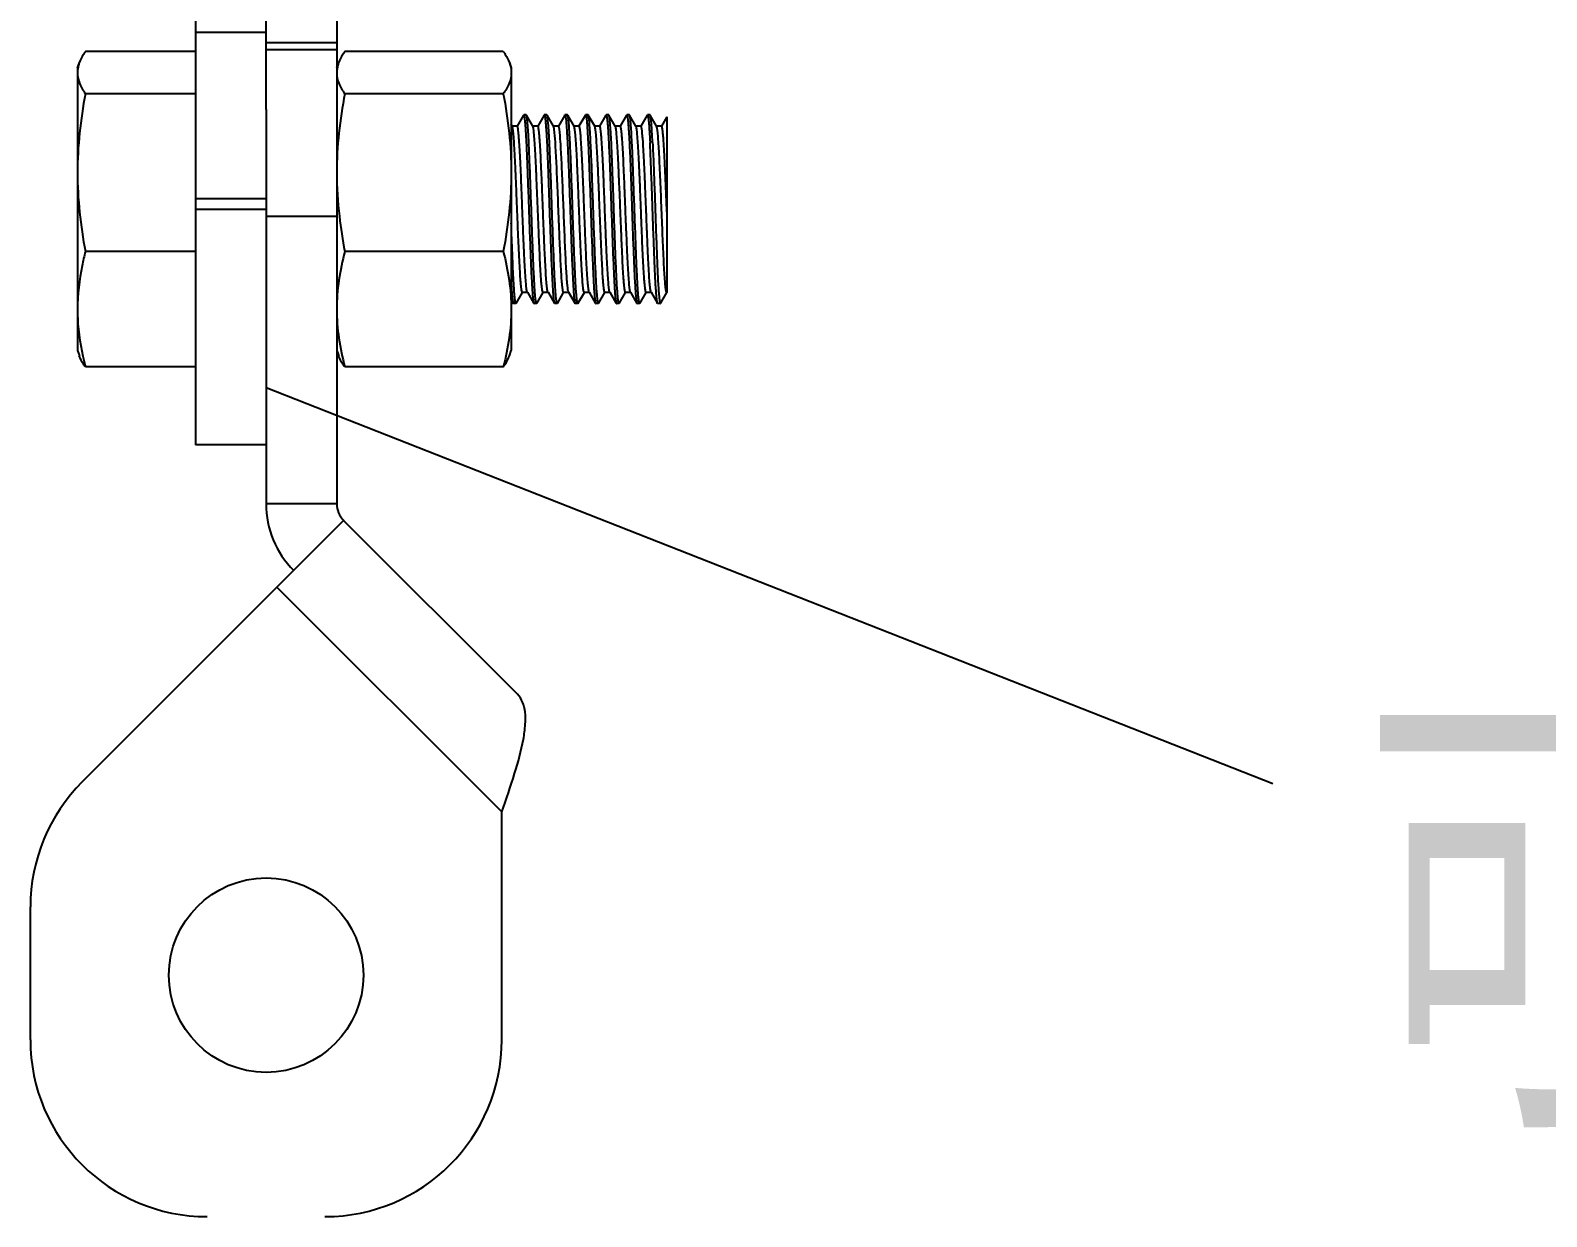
# Model space of a CAD drawing. Extents: x 1382187 to 1725648, y 860327 to 1571294.
# Drawn here: x 1537426 to 1538921, y 1245572 to 1246742 of the extents above; entities that cross this region are included whole.
import ezdxf

# ---------------------------------------------------------------- set-up
doc = ezdxf.new("R2010")
doc.units = 0
doc.header["$LTSCALE"] = 1000
doc.header["$MEASUREMENT"] = 0
doc.layers.add('W_DIM', color=4, linetype='Continuous')
doc.styles.get("Standard").update_dxf_attribs({"font": 'gbenor.shx', "bigfont": 'gbcbig.shx'})
doc.styles.add('wwp100', font='txt.shx', dxfattribs={"width": 0.7, "height": 400, "bigfont": 'hztxt.shx'})
doc.dimstyles.get("Standard").update_dxf_attribs({"dimtxt": 0.18, "dimasz": 0.18, "dimexe": 0.18, "dimexo": 0.0625, "dimgap": 0.09, "dimtad": 0, "dimtih": 1, "dimtoh": 1, "dimdec": 4, "dimzin": 0, "dimdsep": 46, "dimtxsty": 'Standard', "dimcen": 0.09, "dimadec": 0, "dimazin": 0, "dimtfac": 1, "dimtdec": 4, "dimtofl": 0, "dimtmove": 0, "dimatfit": 3, "dimfxl": 0, "dimtolj": 1, "dimtzin": 0, "dimarcsym": 0})

msp = doc.modelspace()

# ---------------------------------------------------------------- linework, layer by layer
at = {"linetype": 'Continuous'}
for p, q in [((1537589.1, 1246940.1), (1537589.1, 1246333)), ((1537658.7, 1246663.7), (1537658.7, 1246940.1)), ((1537728.4, 1246797.7), (1537728.4, 1246275)), ((1537589.1, 1246739.8), (1537658.7, 1246739.8)), ((1537589.1, 1246720.8), (1537480.7, 1246720.8)), ((1537658.7, 1246729.6), (1537728.4, 1246729.6)), ((1537728.4, 1246722.5), (1537658.7, 1246722.5)), ((1537892.5, 1246720.8), (1537736.3, 1246720.8)), ((1537472.9, 1246704.8), (1537474.8, 1246709.9)), ((1537472.9, 1246704.8), (1537472.9, 1246426)), ((1537728.4, 1246704.8), (1537730.3, 1246709.9)), ((1537898.5, 1246709.9), (1537900.4, 1246704.8)), ((1537900.4, 1246704.8), (1537900.4, 1246426)), ((1537589.1, 1246679.2), (1537480.7, 1246679.2)), ((1537892.5, 1246679.2), (1537736.3, 1246679.2)), ((1537658.7, 1246663.7), (1537658.7, 1246275)), ((1537912.4, 1246658.1), (1537906.1, 1246647.3)), ((1537912.4, 1246658.1), (1537912.6, 1246658.3)), ((1537915.1, 1246658.3), (1537912.6, 1246658.3)), ((1537915.3, 1246658.1), (1537915.1, 1246658.3)), ((1537921.6, 1246647.3), (1537915.3, 1246658.1)), ((1537932.7, 1246658.1), (1537926.5, 1246647.3)), ((1537932.7, 1246658.1), (1537932.9, 1246658.3)), ((1537935.5, 1246658.3), (1537932.9, 1246658.3)), ((1537935.6, 1246658.1), (1537935.5, 1246658.3)), ((1537941.9, 1246647.3), (1537935.6, 1246658.1)), ((1537953, 1246658.1), (1537946.8, 1246647.3)), ((1537953, 1246658.1), (1537953.2, 1246658.3)), ((1537955.8, 1246658.3), (1537953.2, 1246658.3)), ((1537956, 1246658.1), (1537955.8, 1246658.3)), ((1537962.2, 1246647.3), (1537956, 1246658.1)), ((1537973.4, 1246658.1), (1537967.1, 1246647.3)), ((1537973.4, 1246658.1), (1537973.6, 1246658.3)), ((1537976.1, 1246658.3), (1537973.6, 1246658.3)), ((1537976.3, 1246658.1), (1537976.1, 1246658.3)), ((1537982.6, 1246647.3), (1537976.3, 1246658.1)), ((1537993.7, 1246658.1), (1537987.4, 1246647.3)), ((1537993.7, 1246658.1), (1537993.9, 1246658.3)), ((1537996.4, 1246658.3), (1537993.9, 1246658.3)), ((1537996.6, 1246658.1), (1537996.4, 1246658.3)), ((1538002.9, 1246647.3), (1537996.6, 1246658.1)), ((1538014, 1246658.1), (1538007.8, 1246647.3)), ((1538014, 1246658.1), (1538014.2, 1246658.3)), ((1538016.8, 1246658.3), (1538014.2, 1246658.3)), ((1538017, 1246658.1), (1538016.8, 1246658.3)), ((1538023.2, 1246647.3), (1538017, 1246658.1)), ((1538034.4, 1246658.1), (1538028.1, 1246647.3)), ((1538034.4, 1246658.1), (1538034.6, 1246658.3)), ((1538037.1, 1246658.3), (1538034.6, 1246658.3)), ((1538037.3, 1246658.1), (1538037.1, 1246658.3)), ((1538043.5, 1246647.3), (1538037.3, 1246658.1)), ((1537901.4, 1246647.1), (1537900.4, 1246648.8)), ((1537906.2, 1246647.3), (1537901.2, 1246647.3)), ((1537926.5, 1246647.3), (1537921.6, 1246647.3)), ((1537921.7, 1246647.1), (1537921.6, 1246647.3)), ((1537946.9, 1246647.3), (1537941.9, 1246647.3)), ((1537942, 1246647.1), (1537941.9, 1246647.3)), ((1537967.2, 1246647.3), (1537962.2, 1246647.3)), ((1537962.3, 1246647.1), (1537962.2, 1246647.3)), ((1537987.5, 1246647.3), (1537982.6, 1246647.3)), ((1537982.7, 1246647.1), (1537982.6, 1246647.3)), ((1538007.9, 1246647.3), (1538002.9, 1246647.3)), ((1538003, 1246647.1), (1538002.9, 1246647.3)), ((1538028.2, 1246647.3), (1538023.2, 1246647.3)), ((1538023.3, 1246647.1), (1538023.2, 1246647.3)), ((1538048.5, 1246647.3), (1538043.5, 1246647.3)), ((1538043.7, 1246647.1), (1538043.5, 1246647.3)), ((1538053.7, 1246656.4), (1538048.4, 1246647.3)), ((1538053.7, 1246656.4), (1538053.7, 1246483.4)), ((1537658.7, 1246575.5), (1537589.1, 1246575.5)), ((1537589.1, 1246565.4), (1537658.7, 1246565.4)), ((1537728.4, 1246558.2), (1537658.7, 1246558.2)), ((1537589.1, 1246523.7), (1537480.7, 1246523.7)), ((1537892.5, 1246523.7), (1537736.3, 1246523.7)), ((1537905.2, 1246472.6), (1537911.4, 1246483.4)), ((1537911.3, 1246483.5), (1537916.3, 1246483.5)), ((1537916.2, 1246483.7), (1537916.3, 1246483.5)), ((1537916.3, 1246483.5), (1537922.6, 1246472.6)), ((1537925.5, 1246472.6), (1537931.7, 1246483.4)), ((1537931.6, 1246483.5), (1537936.6, 1246483.5)), ((1537936.5, 1246483.7), (1537936.6, 1246483.5)), ((1537936.6, 1246483.5), (1537942.9, 1246472.6)), ((1537945.8, 1246472.6), (1537952, 1246483.4)), ((1537952, 1246483.5), (1537956.9, 1246483.5)), ((1537956.8, 1246483.7), (1537956.9, 1246483.5)), ((1537956.9, 1246483.5), (1537963.2, 1246472.6)), ((1537966.1, 1246472.6), (1537972.4, 1246483.4)), ((1537972.3, 1246483.5), (1537977.3, 1246483.5)), ((1537977.1, 1246483.7), (1537977.3, 1246483.5)), ((1537977.3, 1246483.5), (1537983.5, 1246472.6)), ((1537986.5, 1246472.6), (1537992.7, 1246483.4)), ((1537992.6, 1246483.5), (1537997.6, 1246483.5)), ((1537997.5, 1246483.7), (1537997.6, 1246483.5)), ((1537997.6, 1246483.5), (1538003.9, 1246472.6)), ((1538006.8, 1246472.6), (1538013, 1246483.4)), ((1538012.9, 1246483.5), (1538017.9, 1246483.5)), ((1538017.8, 1246483.7), (1538017.9, 1246483.5)), ((1538017.9, 1246483.5), (1538024.2, 1246472.6)), ((1538027.1, 1246472.6), (1538033.4, 1246483.4)), ((1538033.3, 1246483.5), (1538038.2, 1246483.5)), ((1538038.1, 1246483.7), (1538038, 1246484)), ((1538038.1, 1246483.7), (1538038.2, 1246483.5)), ((1538038.2, 1246483.5), (1538044.5, 1246472.6)), ((1538047.5, 1246472.6), (1538053.7, 1246483.4)), ((1538053.6, 1246483.5), (1538053.7, 1246483.5)), ((1537900.4, 1246475.8), (1537902.2, 1246472.6)), ((1537902.2, 1246472.6), (1537902.4, 1246472.4)), ((1537905, 1246472.4), (1537902.4, 1246472.4)), ((1537905.2, 1246472.6), (1537905, 1246472.4)), ((1537922.6, 1246472.6), (1537922.8, 1246472.4)), ((1537925.3, 1246472.4), (1537922.8, 1246472.4)), ((1537925.5, 1246472.6), (1537925.3, 1246472.4)), ((1537942.9, 1246472.6), (1537943.1, 1246472.4)), ((1537945.6, 1246472.4), (1537943.1, 1246472.4)), ((1537945.8, 1246472.6), (1537945.6, 1246472.4)), ((1537963.2, 1246472.6), (1537963.4, 1246472.4)), ((1537965.9, 1246472.4), (1537963.4, 1246472.4)), ((1537966.1, 1246472.6), (1537965.9, 1246472.4)), ((1537983.5, 1246472.6), (1537983.7, 1246472.4)), ((1537986.3, 1246472.4), (1537983.7, 1246472.4)), ((1537986.5, 1246472.6), (1537986.3, 1246472.4)), ((1538003.9, 1246472.6), (1538004.1, 1246472.4)), ((1538006.6, 1246472.4), (1538004.1, 1246472.4)), ((1538006.8, 1246472.6), (1538006.6, 1246472.4)), ((1538024.2, 1246472.6), (1538024.4, 1246472.4)), ((1538026.9, 1246472.4), (1538024.4, 1246472.4)), ((1538027.1, 1246472.6), (1538026.9, 1246472.4)), ((1538044.7, 1246472.4), (1538044.5, 1246472.6)), ((1538047.3, 1246472.4), (1538044.7, 1246472.4)), ((1538047.3, 1246472.4), (1538047.5, 1246472.6)), ((1537472.9, 1246426), (1537474.8, 1246420.8)), ((1537728.4, 1246426), (1537730.3, 1246420.8)), ((1537898.5, 1246420.8), (1537900.4, 1246426)), ((1537589.1, 1246409.9), (1537480.7, 1246409.9)), ((1537892.5, 1246409.9), (1537736.3, 1246409.9)), ((1537658.7, 1246333), (1537589.1, 1246333)), ((1537728.4, 1246275), (1537658.7, 1246275)), ((1537735.2, 1246258.5), (1537477.5, 1246000.8)), ((1537906.4, 1246087.4), (1537735.2, 1246258.5)), ((1537891.1, 1245971.3), (1537669.5, 1246192.8)), ((1537891.1, 1245746.5), (1537891.1, 1245971.3)), ((1537426.4, 1245877.6), (1537426.4, 1245746.5))]:
    msp.add_line(p, q, dxfattribs=at)
msp.add_circle((1537658.8, 1245810.3), 95.8, dxfattribs=at)
for centre, radius, start, end in [((1537751.7, 1246275), 92.9, 180, 225), ((1537751.7, 1246275), 23.2, 180, 225), ((1537600.7, 1245877.6), 174.2, 135, 180), ((1537600.7, 1245746.5), 174.2, 180, 270), ((1537716.8, 1245746.5), 174.2, 270, 0)]:
    msp.add_arc(centre, radius, start, end, dxfattribs=at)
for points, knots in [([(1537480.7, 1246720.8), (1537480.1, 1246719.9), (1537477.7, 1246716.4), (1537475.8, 1246712.6), (1537474.7, 1246709.7)], [0, 0, 0, 0, 0.262452, 1, 1, 1, 1]), ([(1537736.3, 1246720.8), (1537735.7, 1246719.9), (1537733.3, 1246716.4), (1537731.3, 1246712.6), (1537730.2, 1246709.7)], [0, 0, 0, 0, 0.262452, 1, 1, 1, 1]), ([(1537892.5, 1246720.8), (1537893.2, 1246719.9), (1537895.5, 1246716.4), (1537897.5, 1246712.6), (1537898.6, 1246709.7)], [0, 0, 0, 0, 0.262452, 1, 1, 1, 1]), ([(1537474.7, 1246709.7), (1537474.4, 1246708.9), (1537473.4, 1246705.8), (1537472.9, 1246702.5), (1537472.9, 1246700)], [0, 0, 0, 0, 0.256979, 1, 1, 1, 1]), ([(1537730.2, 1246709.7), (1537730, 1246708.9), (1537728.9, 1246705.8), (1537728.4, 1246702.5), (1537728.4, 1246700)], [0, 0, 0, 0, 0.256979, 1, 1, 1, 1]), ([(1537898.6, 1246709.7), (1537898.9, 1246708.9), (1537899.9, 1246705.8), (1537900.4, 1246702.5), (1537900.4, 1246700)], [0, 0, 0, 0, 0.256979, 1, 1, 1, 1]), ([(1537472.9, 1246700), (1537472.9, 1246696.4), (1537474.6, 1246688.9), (1537478.5, 1246682.4), (1537480.7, 1246679.2)], [0, 0, 0, 0, 0.473493, 1, 1, 1, 1]), ([(1537728.4, 1246700), (1537728.4, 1246696.4), (1537730.1, 1246688.9), (1537734, 1246682.4), (1537736.3, 1246679.2)], [0, 0, 0, 0, 0.473493, 1, 1, 1, 1]), ([(1537900.4, 1246700), (1537900.4, 1246696.4), (1537898.7, 1246688.9), (1537894.8, 1246682.4), (1537892.5, 1246679.2)], [0, 0, 0, 0, 0.473493, 1, 1, 1, 1]), ([(1537912.6, 1246658.3), (1537912.8, 1246658.3), (1537913, 1246657.5), (1537913.3, 1246656.3), (1537913.6, 1246654), (1537913.9, 1246651), (1537914.2, 1246647), (1537914.7, 1246640.3), (1537914.9, 1246634.9), (1537915.1, 1246631.1)], [0, 0, 0, 0, 0.020019, 0.07017, 0.151772, 0.264355, 0.406919, 0.578181, 1, 1, 1, 1]), ([(1537917.7, 1246631.1), (1537917.5, 1246634.7), (1537917.1, 1246641), (1537916.7, 1246648.4), (1537916.2, 1246653), (1537916, 1246655.4), (1537915.7, 1246657), (1537915.5, 1246657.8), (1537915.3, 1246658.1)], [0, 0, 0, 0, 0.396583, 0.701222, 0.815876, 0.904197, 0.965566, 1, 1, 1, 1]), ([(1537932.9, 1246658.3), (1537933.1, 1246658.3), (1537933.4, 1246657.5), (1537933.6, 1246656.3), (1537933.9, 1246654), (1537934.2, 1246651), (1537934.5, 1246647), (1537935, 1246640.3), (1537935.3, 1246634.9), (1537935.5, 1246631.1)], [0, 0, 0, 0, 0.020001, 0.07014, 0.151733, 0.264317, 0.406882, 0.578148, 1, 1, 1, 1]), ([(1537936.3, 1246654.9), (1537936.2, 1246655.6), (1537936.1, 1246656.7), (1537935.8, 1246657.8), (1537935.6, 1246658.1)], [0, 0, 0, 0, 0.649891, 1, 1, 1, 1]), ([(1537953.2, 1246658.3), (1537953.3, 1246658.3), (1537953.6, 1246657.9), (1537953.8, 1246656.9), (1537954, 1246655.7), (1537954.1, 1246654.9)], [0, 0, 0, 0, 0.086019, 0.276039, 1, 1, 1, 1]), ([(1537958.3, 1246631.1), (1537958.1, 1246634.7), (1537957.8, 1246641), (1537957.3, 1246648.4), (1537956.9, 1246653), (1537956.6, 1246655.4), (1537956.3, 1246657), (1537956.1, 1246657.8), (1537956, 1246658.1)], [0, 0, 0, 0, 0.396585, 0.701214, 0.815871, 0.904193, 0.965566, 1, 1, 1, 1]), ([(1537973.6, 1246658.3), (1537973.8, 1246658.3), (1537974, 1246657.5), (1537974.3, 1246656.3), (1537974.6, 1246654), (1537974.9, 1246651), (1537975.2, 1246647), (1537975.6, 1246640.3), (1537975.9, 1246634.9), (1537976.1, 1246631.1)], [0, 0, 0, 0, 0.020002, 0.070138, 0.151731, 0.264311, 0.406878, 0.578148, 1, 1, 1, 1]), ([(1537978.6, 1246631.1), (1537978.5, 1246634.7), (1537978.1, 1246641), (1537977.6, 1246648.4), (1537977.2, 1246653), (1537976.9, 1246655.4), (1537976.7, 1246657), (1537976.5, 1246657.8), (1537976.3, 1246658.1)], [0, 0, 0, 0, 0.396583, 0.701222, 0.815876, 0.904197, 0.965566, 1, 1, 1, 1]), ([(1537993.9, 1246658.3), (1537994.1, 1246658.3), (1537994.3, 1246657.5), (1537994.6, 1246656.3), (1537994.9, 1246654), (1537995.2, 1246651), (1537995.5, 1246647), (1537996, 1246640.3), (1537996.3, 1246634.9), (1537996.4, 1246631.1)], [0, 0, 0, 0, 0.02002, 0.070175, 0.151778, 0.264365, 0.406925, 0.578181, 1, 1, 1, 1]), ([(1537999, 1246631.1), (1537998.8, 1246634.7), (1537998.5, 1246641), (1537998, 1246648.4), (1537997.5, 1246653), (1537997.3, 1246655.4), (1537997, 1246657), (1537996.8, 1246657.8), (1537996.6, 1246658.1)], [0, 0, 0, 0, 0.396587, 0.701221, 0.815874, 0.904193, 0.965565, 1, 1, 1, 1]), ([(1538014.2, 1246658.3), (1538014.4, 1246658.3), (1538014.7, 1246657.5), (1538014.9, 1246656.3), (1538015.2, 1246654), (1538015.5, 1246651), (1538015.8, 1246647), (1538016.3, 1246640.3), (1538016.6, 1246634.9), (1538016.8, 1246631.1)], [0, 0, 0, 0, 0.020044, 0.070216, 0.151831, 0.264419, 0.406978, 0.578227, 1, 1, 1, 1]), ([(1538019.3, 1246631.1), (1538019.1, 1246634.7), (1538018.8, 1246641), (1538018.3, 1246648.4), (1538017.9, 1246653), (1538017.6, 1246655.4), (1538017.3, 1246657), (1538017.1, 1246657.8), (1538017, 1246658.1)], [0, 0, 0, 0, 0.396583, 0.701215, 0.815872, 0.904194, 0.965566, 1, 1, 1, 1]), ([(1538034.6, 1246658.3), (1538034.7, 1246658.3), (1538035, 1246657.5), (1538035.3, 1246656.3), (1538035.6, 1246654), (1538035.9, 1246651), (1538036.2, 1246647), (1538036.6, 1246640.3), (1538036.9, 1246634.9), (1538037.1, 1246631.1)], [0, 0, 0, 0, 0.01999, 0.070117, 0.151703, 0.264284, 0.406853, 0.578128, 1, 1, 1, 1]), ([(1538039.6, 1246631.1), (1538039.5, 1246634.7), (1538039.1, 1246641), (1538038.6, 1246648.4), (1538038.2, 1246653), (1538037.9, 1246655.4), (1538037.6, 1246657), (1538037.4, 1246657.8), (1538037.3, 1246658.1)], [0, 0, 0, 0, 0.396583, 0.701222, 0.815876, 0.904197, 0.965566, 1, 1, 1, 1]), ([(1537911.3, 1246483.5), (1537911.1, 1246483.5), (1537910.9, 1246484.1), (1537910.6, 1246485.2), (1537910.3, 1246487.1), (1537910, 1246489.7), (1537909.7, 1246493), (1537909.3, 1246498.6), (1537908.8, 1246507.2), (1537908.2, 1246519), (1537907.5, 1246532.5), (1537906.9, 1246547.2), (1537906.3, 1246562.6), (1537905.7, 1246578.1), (1537905.1, 1246593.1), (1537904.5, 1246607.1), (1537903.9, 1246619.5), (1537903.3, 1246630), (1537902.7, 1246638.1), (1537902.2, 1246643.2), (1537901.7, 1246645.9), (1537901.5, 1246646.8), (1537901.4, 1246647.1)], [0, 0, 0, 0, 0.002979, 0.01011, 0.021658, 0.037569, 0.057721, 0.081935, 0.141647, 0.214533, 0.297928, 0.388772, 0.483731, 0.57932, 0.672029, 0.758454, 0.835426, 0.900125, 0.95019, 0.983823, 0.99411, 1, 1, 1, 1]), ([(1537916.2, 1246483.7), (1537916, 1246483.9), (1537915.8, 1246484.8), (1537915.3, 1246487.5), (1537914.8, 1246492.6), (1537914.2, 1246500.7), (1537913.6, 1246511.2), (1537913, 1246523.6), (1537912.4, 1246537.6), (1537911.8, 1246552.6), (1537911.2, 1246568.1), (1537910.6, 1246583.5), (1537910, 1246598.2), (1537909.4, 1246611.7), (1537908.8, 1246623.5), (1537908.2, 1246632.1), (1537907.8, 1246637.8), (1537907.5, 1246641.1), (1537907.2, 1246643.6), (1537906.9, 1246645.6), (1537906.7, 1246646.6), (1537906.4, 1246647.3), (1537906.2, 1246647.3)], [0, 0, 0, 0, 0.005873, 0.016149, 0.049758, 0.099805, 0.164491, 0.241456, 0.327881, 0.420594, 0.516191, 0.611162, 0.702019, 0.785427, 0.858327, 0.918049, 0.942268, 0.962424, 0.978338, 0.989888, 0.997021, 1, 1, 1, 1]), ([(1537931.6, 1246483.5), (1537931.5, 1246483.5), (1537931.2, 1246484.1), (1537931, 1246485.2), (1537930.6, 1246487.1), (1537930.4, 1246489.7), (1537930, 1246493), (1537929.6, 1246498.6), (1537929.1, 1246507.2), (1537928.5, 1246519), (1537927.9, 1246532.5), (1537927.3, 1246547.2), (1537926.7, 1246562.6), (1537926, 1246578.1), (1537925.4, 1246593.1), (1537924.8, 1246607.1), (1537924.2, 1246619.5), (1537923.6, 1246630), (1537923, 1246638.1), (1537922.5, 1246643.2), (1537922.1, 1246645.9), (1537921.8, 1246646.8), (1537921.7, 1246647.1)], [0, 0, 0, 0, 0.002978, 0.01011, 0.021657, 0.037569, 0.05772, 0.081935, 0.141646, 0.214533, 0.297927, 0.388772, 0.483732, 0.579321, 0.67203, 0.758455, 0.835427, 0.900125, 0.95019, 0.983823, 0.994113, 1, 1, 1, 1]), ([(1537936.5, 1246483.7), (1537936.3, 1246483.9), (1537936.1, 1246484.8), (1537935.6, 1246487.5), (1537935.1, 1246492.6), (1537934.5, 1246500.7), (1537934, 1246511.2), (1537933.3, 1246523.6), (1537932.7, 1246537.6), (1537932.1, 1246552.6), (1537931.5, 1246568.1), (1537930.9, 1246583.5), (1537930.3, 1246598.2), (1537929.7, 1246611.7), (1537929.1, 1246623.5), (1537928.6, 1246632.1), (1537928.1, 1246637.8), (1537927.8, 1246641.1), (1537927.5, 1246643.6), (1537927.2, 1246645.6), (1537927, 1246646.6), (1537926.7, 1246647.3), (1537926.5, 1246647.3)], [0, 0, 0, 0, 0.005876, 0.016149, 0.049759, 0.099805, 0.164492, 0.241457, 0.327882, 0.420595, 0.516192, 0.611162, 0.702019, 0.785427, 0.858326, 0.918048, 0.942268, 0.962423, 0.978338, 0.989888, 0.997021, 1, 1, 1, 1]), ([(1537938, 1246631.1), (1537937.8, 1246635.9), (1537937.3, 1246643.9), (1537936.7, 1246651.8), (1537936.3, 1246654.9)], [0, 0, 0, 0, 0.610019, 1, 1, 1, 1]), ([(1537942.7, 1246644.2), (1537942.6, 1246644.9), (1537942.4, 1246645.8), (1537942.2, 1246646.8), (1537942, 1246647.1)], [0, 0, 0, 0, 0.639122, 1, 1, 1, 1]), ([(1537952, 1246483.5), (1537951.8, 1246483.5), (1537951.5, 1246484), (1537951.3, 1246484.9), (1537951, 1246486.6), (1537950.6, 1246490), (1537950.1, 1246495.8), (1537949.6, 1246504.3), (1537949, 1246514.8), (1537948.4, 1246526.9), (1537947.9, 1246540.2), (1537947.1, 1246559.2), (1537946.2, 1246582.7), (1537945.1, 1246608.5), (1537944, 1246628.7), (1537943.3, 1246640), (1537942.7, 1246644.2)], [0, 0, 0, 0, 0.002721, 0.00909, 0.019375, 0.033552, 0.073167, 0.126736, 0.192564, 0.268551, 0.352267, 0.441032, 0.622264, 0.78921, 0.920663, 1, 1, 1, 1]), ([(1537947.8, 1246644.2), (1537947.6, 1246645), (1537947.5, 1246646), (1537947.2, 1246647), (1537947, 1246647.3), (1537946.9, 1246647.3)], [0, 0, 0, 0, 0.718602, 0.909136, 1, 1, 1, 1]), ([(1537956.8, 1246483.7), (1537956.4, 1246484.3), (1537956.2, 1246486.7), (1537955.5, 1246491.3), (1537955.1, 1246498.2), (1537954.5, 1246507.1), (1537954, 1246517.8), (1537953.2, 1246534.7), (1537952.3, 1246557.4), (1537951.2, 1246584.7), (1537950.2, 1246609.7), (1537949.1, 1246629.2), (1537948.4, 1246640.2), (1537947.8, 1246644.2)], [0, 0, 0, 0, 0.014257, 0.043391, 0.086675, 0.142827, 0.210147, 0.286587, 0.457295, 0.634268, 0.796057, 0.923071, 1, 1, 1, 1]), ([(1537954.1, 1246654.9), (1537954.5, 1246651.8), (1537955.1, 1246643.9), (1537955.5, 1246635.9), (1537955.8, 1246631.1)], [0, 0, 0, 0, 0.389981, 1, 1, 1, 1]), ([(1537972.3, 1246483.5), (1537972.1, 1246483.5), (1537971.8, 1246484.1), (1537971.6, 1246485.2), (1537971.3, 1246487.1), (1537971, 1246489.7), (1537970.7, 1246493), (1537970.3, 1246498.6), (1537969.7, 1246507.2), (1537969.1, 1246519), (1537968.5, 1246532.5), (1537967.9, 1246547.2), (1537967.3, 1246562.6), (1537966.7, 1246578.1), (1537966.1, 1246593.1), (1537965.5, 1246607.1), (1537964.9, 1246619.5), (1537964.3, 1246630), (1537963.7, 1246638.1), (1537963.2, 1246643.2), (1537962.7, 1246645.9), (1537962.5, 1246646.8), (1537962.3, 1246647.1)], [0, 0, 0, 0, 0.002979, 0.01011, 0.021658, 0.037569, 0.057721, 0.081935, 0.141646, 0.214533, 0.297928, 0.388772, 0.483732, 0.579321, 0.672029, 0.758455, 0.835426, 0.900125, 0.95019, 0.983823, 0.994111, 1, 1, 1, 1]), ([(1537977.1, 1246483.7), (1537977, 1246483.9), (1537976.8, 1246484.8), (1537976.3, 1246487.5), (1537975.8, 1246492.6), (1537975.2, 1246500.7), (1537974.6, 1246511.2), (1537974, 1246523.6), (1537973.4, 1246537.6), (1537972.8, 1246552.6), (1537972.2, 1246568.1), (1537971.6, 1246583.5), (1537971, 1246598.2), (1537970.3, 1246611.7), (1537969.7, 1246623.5), (1537969.2, 1246632.1), (1537968.8, 1246637.8), (1537968.5, 1246641.1), (1537968.2, 1246643.6), (1537967.9, 1246645.6), (1537967.6, 1246646.6), (1537967.4, 1246647.3), (1537967.2, 1246647.3)], [0, 0, 0, 0, 0.005874, 0.016149, 0.049759, 0.099805, 0.164491, 0.241457, 0.327881, 0.420594, 0.516191, 0.611162, 0.702019, 0.785427, 0.858326, 0.918049, 0.942267, 0.962424, 0.978338, 0.989888, 0.99702, 1, 1, 1, 1]), ([(1537992.6, 1246483.5), (1537992.4, 1246483.5), (1537992.2, 1246484.1), (1537991.9, 1246485.2), (1537991.6, 1246487.1), (1537991.3, 1246489.7), (1537991, 1246493), (1537990.6, 1246498.6), (1537990.1, 1246507.2), (1537989.5, 1246519), (1537988.9, 1246532.5), (1537988.2, 1246547.2), (1537987.6, 1246562.6), (1537987, 1246578.1), (1537986.4, 1246593.1), (1537985.8, 1246607.1), (1537985.2, 1246619.5), (1537984.6, 1246630), (1537984, 1246638.1), (1537983.5, 1246643.2), (1537983, 1246645.9), (1537982.8, 1246646.8), (1537982.7, 1246647.1)], [0, 0, 0, 0, 0.002977, 0.010111, 0.021656, 0.037569, 0.05772, 0.081935, 0.141646, 0.214533, 0.297927, 0.388772, 0.483731, 0.579321, 0.67203, 0.758455, 0.835427, 0.900126, 0.95019, 0.983823, 0.994112, 1, 1, 1, 1]), ([(1537997.5, 1246483.7), (1537997.3, 1246483.9), (1537997.1, 1246484.8), (1537996.6, 1246487.5), (1537996.1, 1246492.6), (1537995.5, 1246500.7), (1537994.9, 1246511.2), (1537994.3, 1246523.6), (1537993.7, 1246537.6), (1537993.1, 1246552.6), (1537992.5, 1246568.1), (1537991.9, 1246583.5), (1537991.3, 1246598.2), (1537990.7, 1246611.7), (1537990.1, 1246623.5), (1537989.5, 1246632.1), (1537989.1, 1246637.8), (1537988.8, 1246641.1), (1537988.5, 1246643.6), (1537988.2, 1246645.6), (1537988, 1246646.6), (1537987.7, 1246647.3), (1537987.5, 1246647.3)], [0, 0, 0, 0, 0.005876, 0.016149, 0.049758, 0.099805, 0.164491, 0.241457, 0.327882, 0.420595, 0.516192, 0.611162, 0.702019, 0.785427, 0.858326, 0.918048, 0.942269, 0.962423, 0.978339, 0.989887, 0.997021, 1, 1, 1, 1]), ([(1538012.9, 1246483.5), (1538012.8, 1246483.5), (1538012.5, 1246484.1), (1538012.3, 1246485.2), (1538012, 1246487.1), (1538011.7, 1246489.7), (1538011.4, 1246493), (1538010.9, 1246498.6), (1538010.4, 1246507.2), (1538009.8, 1246519), (1538009.2, 1246532.5), (1538008.6, 1246547.2), (1538008, 1246562.6), (1538007.4, 1246578.1), (1538006.7, 1246593.1), (1538006.1, 1246607.1), (1538005.5, 1246619.5), (1538004.9, 1246630), (1538004.3, 1246638.1), (1538003.9, 1246643.2), (1538003.4, 1246645.9), (1538003.2, 1246646.8), (1538003, 1246647.1)], [0, 0, 0, 0, 0.002979, 0.010111, 0.021657, 0.037569, 0.05772, 0.081936, 0.141647, 0.214533, 0.297928, 0.388772, 0.483731, 0.57932, 0.672029, 0.758454, 0.835426, 0.900125, 0.95019, 0.983823, 0.99411, 1, 1, 1, 1]), ([(1538017.8, 1246483.7), (1538017.6, 1246483.9), (1538017.4, 1246484.8), (1538016.9, 1246487.5), (1538016.5, 1246492.6), (1538015.9, 1246500.7), (1538015.3, 1246511.2), (1538014.7, 1246523.6), (1538014.1, 1246537.6), (1538013.4, 1246552.6), (1538012.8, 1246568.1), (1538012.2, 1246583.5), (1538011.6, 1246598.2), (1538011, 1246611.7), (1538010.4, 1246623.5), (1538009.9, 1246632.1), (1538009.4, 1246637.8), (1538009.1, 1246641.1), (1538008.8, 1246643.6), (1538008.5, 1246645.6), (1538008.3, 1246646.6), (1538008, 1246647.3), (1538007.9, 1246647.3)], [0, 0, 0, 0, 0.005873, 0.016149, 0.049758, 0.099805, 0.164491, 0.241456, 0.327881, 0.420594, 0.516191, 0.611162, 0.702019, 0.785427, 0.858327, 0.918049, 0.942269, 0.962424, 0.978339, 0.989888, 0.997022, 1, 1, 1, 1]), ([(1538033.3, 1246483.5), (1538033.1, 1246483.5), (1538032.8, 1246484.1), (1538032.6, 1246485.2), (1538032.3, 1246487.1), (1538032, 1246489.7), (1538031.7, 1246493), (1538031.2, 1246498.6), (1538030.7, 1246507.2), (1538030.1, 1246519), (1538029.5, 1246532.5), (1538028.9, 1246547.2), (1538028.3, 1246562.6), (1538027.7, 1246578.1), (1538027.1, 1246593.1), (1538026.5, 1246607.1), (1538025.9, 1246619.5), (1538025.3, 1246630), (1538024.7, 1246638.1), (1538024.2, 1246643.2), (1538023.7, 1246645.9), (1538023.5, 1246646.8), (1538023.3, 1246647.1)], [0, 0, 0, 0, 0.002978, 0.01011, 0.021657, 0.037569, 0.05772, 0.081935, 0.141646, 0.214533, 0.297927, 0.388772, 0.483731, 0.579321, 0.67203, 0.758455, 0.835427, 0.900125, 0.95019, 0.983823, 0.994112, 1, 1, 1, 1]), ([(1538038, 1246484), (1538037.6, 1246485), (1538037.3, 1246488.1), (1538036.6, 1246494), (1538036.1, 1246502.5), (1538035.5, 1246513.2), (1538034.9, 1246525.8), (1538034.3, 1246539.8), (1538033.7, 1246554.7), (1538033.1, 1246570), (1538032.5, 1246585.1), (1538031.9, 1246599.5), (1538031.3, 1246612.7), (1538030.7, 1246624.2), (1538030.2, 1246632.5), (1538029.7, 1246638), (1538029.4, 1246641.2), (1538029.2, 1246643.7), (1538028.9, 1246645.6), (1538028.6, 1246646.6), (1538028.3, 1246647.3), (1538028.2, 1246647.3)], [0, 0, 0, 0, 0.019897, 0.056676, 0.109137, 0.175441, 0.253237, 0.339756, 0.431917, 0.526433, 0.619936, 0.709092, 0.790724, 0.861926, 0.920168, 0.943766, 0.963396, 0.978892, 0.990136, 0.997084, 1, 1, 1, 1]), ([(1538053.1, 1246484.4), (1538052.8, 1246485.6), (1538052.4, 1246488.9), (1538051.8, 1246495), (1538051.3, 1246503.4), (1538050.4, 1246518.5), (1538049.5, 1246540.5), (1538048.4, 1246568.6), (1538047.4, 1246592.5), (1538046.6, 1246610.4), (1538046.1, 1246621.9), (1538045.5, 1246631.5), (1538044.9, 1246638.9), (1538044.5, 1246643.5), (1538044, 1246646), (1538043.8, 1246646.8), (1538043.7, 1246647.1)], [0, 0, 0, 0, 0.022388, 0.060418, 0.112907, 0.178138, 0.337854, 0.518579, 0.696535, 0.777057, 0.84831, 0.907938, 0.953977, 0.984939, 0.994467, 1, 1, 1, 1]), ([(1538053.7, 1246562.9), (1538053.5, 1246568.4), (1538053.1, 1246579.1), (1538052.4, 1246594.6), (1538051.8, 1246609), (1538051.2, 1246621.6), (1538050.6, 1246630.9), (1538050.2, 1246637), (1538049.8, 1246640.5), (1538049.5, 1246643.3), (1538049.2, 1246645.4), (1538049, 1246646.5), (1538048.7, 1246647.3), (1538048.5, 1246647.3)], [0, 0, 0, 0, 0.192962, 0.379367, 0.551818, 0.703439, 0.828214, 0.878947, 0.921217, 0.954624, 0.978873, 0.993832, 1, 1, 1, 1]), ([(1537915.1, 1246631.1), (1537915.5, 1246624), (1537916.1, 1246608.6), (1537917, 1246584.3), (1537917.9, 1246558.5), (1537918.8, 1246533.3), (1537919.6, 1246513.6), (1537920.2, 1246499.6), (1537920.7, 1246491), (1537921.1, 1246484), (1537921.5, 1246478.5), (1537922, 1246475), (1537922.3, 1246473.1), (1537922.6, 1246472.6)], [0, 0, 0, 0, 0.134266, 0.291405, 0.458589, 0.622157, 0.76875, 0.831861, 0.886406, 0.93127, 0.965547, 0.98857, 1, 1, 1, 1]), ([(1537925.3, 1246472.4), (1537925.2, 1246472.4), (1537924.9, 1246472.9), (1537924.8, 1246473.6), (1537924.5, 1246474.9), (1537924.2, 1246477.5), (1537923.8, 1246482), (1537923.3, 1246488.6), (1537922.9, 1246497), (1537922.4, 1246506.8), (1537921.9, 1246517.9), (1537921.3, 1246534.5), (1537920.5, 1246556.5), (1537919.6, 1246583), (1537918.7, 1246607.9), (1537918, 1246623.8), (1537917.7, 1246631.1)], [0, 0, 0, 0, 0.002174, 0.007143, 0.015155, 0.026218, 0.057308, 0.0998, 0.152795, 0.215156, 0.285539, 0.362424, 0.528951, 0.700411, 0.862061, 1, 1, 1, 1]), ([(1537935.5, 1246631.1), (1537935.8, 1246624), (1537936.5, 1246608.6), (1537937.3, 1246584.3), (1537938.2, 1246558.5), (1537939.1, 1246533.3), (1537939.9, 1246513.6), (1537940.5, 1246499.6), (1537941, 1246491), (1537941.4, 1246484), (1537941.8, 1246478.5), (1537942.3, 1246475), (1537942.6, 1246473.1), (1537942.9, 1246472.6)], [0, 0, 0, 0, 0.134269, 0.291411, 0.458596, 0.622169, 0.768759, 0.831867, 0.886409, 0.931272, 0.965549, 0.988571, 1, 1, 1, 1]), ([(1537945.6, 1246472.4), (1537945.5, 1246472.4), (1537945.3, 1246472.9), (1537945.1, 1246473.6), (1537944.9, 1246474.9), (1537944.5, 1246477.5), (1537944.1, 1246482), (1537943.7, 1246488.6), (1537943.2, 1246497), (1537942.7, 1246506.8), (1537942.3, 1246517.9), (1537941.6, 1246534.5), (1537940.8, 1246556.5), (1537939.9, 1246583), (1537939, 1246607.9), (1537938.4, 1246623.8), (1537938, 1246631.1)], [0, 0, 0, 0, 0.002174, 0.007143, 0.015155, 0.026219, 0.057308, 0.099801, 0.152799, 0.215164, 0.285548, 0.362433, 0.52896, 0.700423, 0.862066, 1, 1, 1, 1]), ([(1537955.8, 1246631.1), (1537956.1, 1246624), (1537956.8, 1246608.6), (1537957.7, 1246584.3), (1537958.6, 1246558.5), (1537959.5, 1246533.3), (1537960.2, 1246513.6), (1537960.9, 1246499.6), (1537961.3, 1246491), (1537961.8, 1246484), (1537962.2, 1246478.5), (1537962.7, 1246475), (1537962.9, 1246473.1), (1537963.2, 1246472.6)], [0, 0, 0, 0, 0.134265, 0.291401, 0.458586, 0.622159, 0.768752, 0.831864, 0.886409, 0.931273, 0.965549, 0.988571, 1, 1, 1, 1]), ([(1537965.9, 1246472.4), (1537965.8, 1246472.4), (1537965.6, 1246472.9), (1537965.4, 1246473.6), (1537965.2, 1246474.9), (1537964.9, 1246477.5), (1537964.4, 1246482), (1537964, 1246488.6), (1537963.5, 1246497), (1537963.1, 1246506.8), (1537962.6, 1246517.9), (1537961.9, 1246534.5), (1537961.2, 1246556.5), (1537960.3, 1246583), (1537959.3, 1246607.9), (1537958.7, 1246623.8), (1537958.3, 1246631.1)], [0, 0, 0, 0, 0.00218, 0.007155, 0.015172, 0.026242, 0.05734, 0.099838, 0.152839, 0.215202, 0.285583, 0.362465, 0.528987, 0.700438, 0.862073, 1, 1, 1, 1]), ([(1537976.1, 1246631.1), (1537976.5, 1246624), (1537977.1, 1246608.6), (1537978, 1246584.3), (1537978.9, 1246558.5), (1537979.8, 1246533.3), (1537980.5, 1246513.6), (1537981.2, 1246499.6), (1537981.6, 1246491), (1537982.1, 1246484), (1537982.5, 1246478.5), (1537983, 1246475), (1537983.2, 1246473.1), (1537983.5, 1246472.6)], [0, 0, 0, 0, 0.134268, 0.29141, 0.458592, 0.622161, 0.768754, 0.831863, 0.886406, 0.93127, 0.965548, 0.98857, 1, 1, 1, 1]), ([(1537986.3, 1246472.4), (1537986.2, 1246472.4), (1537985.9, 1246472.9), (1537985.8, 1246473.6), (1537985.5, 1246474.9), (1537985.2, 1246477.5), (1537984.8, 1246482), (1537984.3, 1246488.6), (1537983.9, 1246497), (1537983.4, 1246506.8), (1537982.9, 1246517.9), (1537982.3, 1246534.5), (1537981.5, 1246556.5), (1537980.6, 1246583), (1537979.7, 1246607.9), (1537979, 1246623.8), (1537978.6, 1246631.1)], [0, 0, 0, 0, 0.002173, 0.007141, 0.015151, 0.026214, 0.057302, 0.099793, 0.152788, 0.21515, 0.285533, 0.362419, 0.528947, 0.70041, 0.862061, 1, 1, 1, 1]), ([(1537996.4, 1246631.1), (1537996.8, 1246624), (1537997.4, 1246608.6), (1537998.3, 1246584.3), (1537999.2, 1246558.5), (1538000.1, 1246533.3), (1538000.9, 1246513.6), (1538001.5, 1246499.6), (1538002, 1246491), (1538002.4, 1246484), (1538002.8, 1246478.5), (1538003.3, 1246475), (1538003.6, 1246473.1), (1538003.9, 1246472.6)], [0, 0, 0, 0, 0.134269, 0.291408, 0.458594, 0.622169, 0.768759, 0.831867, 0.88641, 0.931273, 0.96555, 0.988571, 1, 1, 1, 1]), ([(1538006.6, 1246472.4), (1538006.5, 1246472.4), (1538006.3, 1246472.9), (1538006.1, 1246473.6), (1538005.8, 1246474.9), (1538005.5, 1246477.5), (1538005.1, 1246482), (1538004.6, 1246488.6), (1538004.2, 1246497), (1538003.7, 1246506.8), (1538003.2, 1246517.9), (1538002.6, 1246534.5), (1538001.8, 1246556.5), (1538000.9, 1246583), (1538000, 1246607.9), (1537999.3, 1246623.8), (1537999, 1246631.1)], [0, 0, 0, 0, 0.002177, 0.007149, 0.015164, 0.026231, 0.057324, 0.099819, 0.152819, 0.215184, 0.285568, 0.362452, 0.528978, 0.700435, 0.86207, 1, 1, 1, 1]), ([(1538016.8, 1246631.1), (1538017.1, 1246624), (1538017.8, 1246608.6), (1538018.7, 1246584.3), (1538019.5, 1246558.5), (1538020.4, 1246533.3), (1538021.2, 1246513.6), (1538021.8, 1246499.6), (1538022.3, 1246491), (1538022.8, 1246484), (1538023.2, 1246478.5), (1538023.7, 1246475), (1538023.9, 1246473.1), (1538024.2, 1246472.6)], [0, 0, 0, 0, 0.134264, 0.291401, 0.458586, 0.622157, 0.76875, 0.831862, 0.886407, 0.931271, 0.965549, 0.988571, 1, 1, 1, 1]), ([(1538026.9, 1246472.4), (1538026.8, 1246472.4), (1538026.6, 1246472.9), (1538026.4, 1246473.6), (1538026.2, 1246474.9), (1538025.8, 1246477.5), (1538025.4, 1246482), (1538025, 1246488.6), (1538024.5, 1246497), (1538024, 1246506.8), (1538023.6, 1246517.9), (1538022.9, 1246534.5), (1538022.2, 1246556.5), (1538021.2, 1246583), (1538020.3, 1246607.9), (1538019.7, 1246623.8), (1538019.3, 1246631.1)], [0, 0, 0, 0, 0.002178, 0.007152, 0.015168, 0.026236, 0.057331, 0.099828, 0.152827, 0.215189, 0.28557, 0.362453, 0.528977, 0.70043, 0.862069, 1, 1, 1, 1]), ([(1538044.5, 1246472.6), (1538044.2, 1246473.1), (1538044, 1246475), (1538043.5, 1246478.5), (1538043.1, 1246484), (1538042.6, 1246491), (1538042.2, 1246499.6), (1538041.5, 1246513.6), (1538040.8, 1246533.3), (1538039.9, 1246558.5), (1538039, 1246584.3), (1538038.1, 1246608.6), (1538037.4, 1246624), (1538037.1, 1246631.1)], [0, 0, 0, 0, 0.011429, 0.034451, 0.068729, 0.113593, 0.168136, 0.231245, 0.377839, 0.541409, 0.708594, 0.865732, 1, 1, 1, 1]), ([(1538039.6, 1246631.1), (1538040, 1246623.8), (1538040.7, 1246607.9), (1538041.6, 1246583), (1538042.5, 1246556.5), (1538043.3, 1246534.5), (1538043.9, 1246517.9), (1538044.4, 1246506.8), (1538044.8, 1246497), (1538045.3, 1246488.6), (1538045.8, 1246482), (1538046.2, 1246477.5), (1538046.5, 1246474.9), (1538046.7, 1246473.6), (1538046.9, 1246472.9), (1538047.1, 1246472.4), (1538047.3, 1246472.4)], [0, 0, 0, 0, 0.137926, 0.299558, 0.471009, 0.637528, 0.714411, 0.784795, 0.847159, 0.900159, 0.942659, 0.973758, 0.984827, 0.992845, 0.99782, 1, 1, 1, 1]), ([(1537905, 1246472.4), (1537904.8, 1246472.4), (1537904.6, 1246473.1), (1537904.3, 1246474.1), (1537904, 1246476), (1537903.8, 1246478.5), (1537903.5, 1246481.7), (1537903.1, 1246487.2), (1537902.6, 1246495.7), (1537902, 1246507.4), (1537901.5, 1246520.9), (1537900.9, 1246535.8), (1537900.5, 1246546.2), (1537900.4, 1246551.6)], [0, 0, 0, 0, 0.005867, 0.020155, 0.043346, 0.075372, 0.116008, 0.16496, 0.286225, 0.435391, 0.607776, 0.797971, 1, 1, 1, 1]), ([(1537480.7, 1246523.7), (1537479.5, 1246519), (1537475.2, 1246500.4), (1537472.9, 1246481.1), (1537472.9, 1246466.8)], [0, 0, 0, 0, 0.252048, 1, 1, 1, 1]), ([(1537736.3, 1246523.7), (1537733.9, 1246514.4), (1537729.9, 1246495.6), (1537728.4, 1246476.3), (1537728.4, 1246466.8)], [0, 0, 0, 0, 0.502209, 1, 1, 1, 1]), ([(1537892.5, 1246523.7), (1537894.9, 1246514.4), (1537898.9, 1246495.6), (1537900.4, 1246476.3), (1537900.4, 1246466.8)], [0, 0, 0, 0, 0.502209, 1, 1, 1, 1]), ([(1537900.4, 1246490.7), (1537900.5, 1246488.3), (1537900.8, 1246484.1), (1537901.2, 1246478.6), (1537901.7, 1246475), (1537901.9, 1246473.1), (1537902.2, 1246472.6)], [0, 0, 0, 0, 0.395055, 0.696899, 0.899558, 1, 1, 1, 1]), ([(1538053.6, 1246483.5), (1538053.5, 1246483.5), (1538053.2, 1246483.9), (1538053.2, 1246484.2), (1538053.1, 1246484.4)], [0, 0, 0, 0, 0.312765, 1, 1, 1, 1]), ([(1537472.9, 1246466.8), (1537472.9, 1246462), (1537473.6, 1246442.8), (1537477.1, 1246423.8), (1537480.7, 1246409.9)], [0, 0, 0, 0, 0.248826, 1, 1, 1, 1]), ([(1537728.4, 1246466.8), (1537728.4, 1246457.2), (1537729.9, 1246438), (1537733.9, 1246419.2), (1537736.3, 1246409.9)], [0, 0, 0, 0, 0.497791, 1, 1, 1, 1]), ([(1537900.4, 1246466.8), (1537900.4, 1246457.2), (1537898.9, 1246438), (1537894.9, 1246419.2), (1537892.5, 1246409.9)], [0, 0, 0, 0, 0.497791, 1, 1, 1, 1]), ([(1537480.7, 1246409.9), (1537480.1, 1246410.8), (1537477.7, 1246414.3), (1537475.8, 1246418.1), (1537474.7, 1246421)], [0, 0, 0, 0, 0.262452, 1, 1, 1, 1]), ([(1537736.3, 1246409.9), (1537735.7, 1246410.8), (1537733.3, 1246414.3), (1537731.3, 1246418.1), (1537730.2, 1246421)], [0, 0, 0, 0, 0.262452, 1, 1, 1, 1]), ([(1537892.5, 1246409.9), (1537893.2, 1246410.8), (1537895.5, 1246414.3), (1537897.5, 1246418.1), (1537898.6, 1246421)], [0, 0, 0, 0, 0.262452, 1, 1, 1, 1]), ([(1537891.1, 1245971.3), (1537895.4, 1245983.8), (1537903.5, 1246007.4), (1537911.6, 1246036.1), (1537914.4, 1246056.7), (1537914.6, 1246072), (1537910.9, 1246082.9), (1537906.4, 1246087.4)], [0, 0, 0, 0, 0.328857, 0.618406, 0.739037, 0.8414, 1, 1, 1, 1])]:
    msp.add_open_spline(points, degree=3, knots=knots, dxfattribs=at)
for points in [[(1537480.7, 1246679.2), (1537475.9, 1246653.6), (1537472.9, 1246627.5), (1537472.9, 1246601.4)], [(1537736.3, 1246679.2), (1537731.5, 1246653.6), (1537728.4, 1246627.5), (1537728.4, 1246601.4)], [(1537892.5, 1246679.2), (1537897.3, 1246653.6), (1537900.4, 1246627.5), (1537900.4, 1246601.4)], [(1537472.9, 1246601.4), (1537472.9, 1246575.4), (1537475.9, 1246549.3), (1537480.7, 1246523.7)], [(1537728.4, 1246601.4), (1537728.4, 1246587.1), (1537729.3, 1246572.7), (1537731, 1246558.4)], [(1537900.4, 1246601.4), (1537900.4, 1246575.4), (1537897.3, 1246549.3), (1537892.5, 1246523.7)], [(1537731, 1246558.4), (1537732.3, 1246546.8), (1537734.1, 1246535.2), (1537736.3, 1246523.7)]]:
    msp.add_open_spline(points, degree=3, dxfattribs=at)

# ---------------------------------------------------------------- texts
at = {"layer": 'W_DIM', "color": 7, "style": 'wwp100', "width": 0.7}
msp.add_text('可调式铰链A', height=400, dxfattribs=at).set_placement((1538740.6, 1245659.3))

# ---------------------------------------------------------------- leaders
msp.add_leader([(1537658.7, 1246389.8), (1538651, 1245999.2)], dimstyle='Standard', override={"dimgap": 20, "dimtad": 0})

doc.saveas('drawing.dxf')
